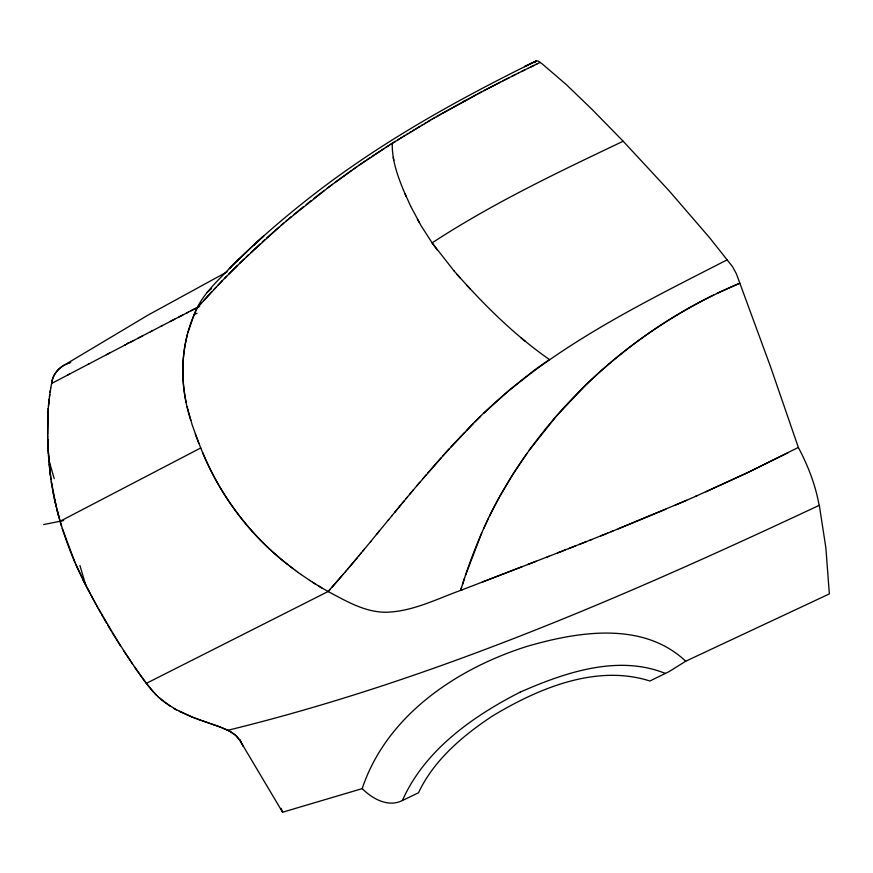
<?xml version="1.0" encoding="UTF-8"?>
<svg xmlns="http://www.w3.org/2000/svg" width="873" height="873" viewBox="0 0 873 873"><rect width="100%" height="100%" fill="white"/><g stroke="black" fill="none" stroke-linecap="round" stroke-linejoin="round"><path stroke-width="1.31" d="M395.262 141.404L392.272 143.281C391.813 159.65 397.422 175.408 403.533 190.347M47.731 418.091L48.277 408.291L47.677 437.569M47.633 421.364L47.666 420.164M47.742 417.763L47.622 435.103M48.266 408.531L49.172 399.059M48.452 406.174L48.681 403.642M48.67 403.839L49.761 394.541M49.445 396.92L50.798 387.863M50.067 392.381L50.416 390.133M50.798 387.907L51.736 382.876M51.769 382.68C53.002 372.847 60.946 365.361 70.156 362.579M410.648 206.214L421.212 225.921L432.124 242.89C492.59 203.3 558.043 172.21 623.18 141.24L592.265 109.627L566.239 84.55L542.46 64.1L538.183 61.045L536.011 61.066C456.852 100.002 379.122 143.15 309.555 197.745C281.455 219.756 254.447 243.229 229.337 268.611C216.209 282.306 201.467 295.511 194.537 313.669C179.773 347.148 179.576 385.811 190.761 420.371M187.509 334.119C181.649 356.315 181.366 379.853 186.145 402.278M187.957 332.471L194.122 314.684L197.003 313.265M522.25 566.632L460.638 590.421L460.922 589.493M460.628 590.421L461.566 587.409M461.086 588.969C470.798 557.52 483.075 526.779 498.909 497.894M462.515 584.386L464.469 578.363M465.451 575.46L481.689 532.999M239.704 740.097L282.579 812.217L362.197 788.625C386.51 715.424 456.994 668.282 527.849 646.129C578.919 631.397 643.139 621.118 685.731 661.221L829.35 593.902L825.869 547.808L819.31 505.292M362.197 788.625C372.324 798.762 388.169 807.711 402.398 800.519C424.638 750.223 472.599 716.395 520.122 692.158M194.308 314.236L194.897 312.872M195.105 312.425L197.407 307.482L201.477 302.953M483.544 528.809L488.378 518.398M534.876 62.67L536.011 61.066L524.586 66.621L536.393 60.881M489.382 516.325C541.129 411.86 632.521 328.15 739.846 283.201L736.343 273.707L732.512 266.658L709.629 237.762L669.285 190.991L623.191 141.251M500.022 495.864L513.073 473.93L526.997 453.316M529.278 450.162L556.057 416.497L585.467 385.331M388.681 519.664L370.414 541.871M376.481 534.516L379.515 530.817M388.223 520.253L391.748 515.932M391.737 515.976L401.002 504.714M394.825 512.2L397.913 508.457M370.796 541.456L358.334 556.428M398.808 507.409L404.112 500.96M362.862 550.994L364.368 549.182M402.355 503.121L407.233 497.217M359.84 554.617L361.346 552.816M405.934 498.821L413.518 489.709M409.513 494.522L419.858 482.212M358.672 556.068L352.299 563.62M356.937 558.142L349.287 567.177M351.764 564.296L347.781 568.956M416.748 485.912L446.31 452.039L473.45 423.427M346.265 570.724L348.305 568.367M344.759 572.492L346.581 570.396M423.056 478.469L426.264 474.726M343.133 574.434L344.857 572.415M343.253 574.248L332.46 586.689M341.747 576.005L331.882 587.343M427.879 472.86L440.952 457.976M332.668 586.394L329.634 589.81M330.441 588.959L328.117 591.501L146.424 683.319L134.453 666.83M186.953 312.85L197.407 307.482L221.917 281.084L243.971 259.117M329.579 589.93L328.139 591.534M442.611 456.132L449.289 448.755M203.518 300.694L211.79 291.735M450.981 446.921L464.676 432.375M213.874 289.509L215.969 287.293M218.075 285.089L222.309 280.68M466.422 430.575C538.576 353.576 634.802 307.198 727.318 259.75M224.448 278.487L226.587 276.305M228.737 274.122L237.445 265.447M238.951 259.074L229.337 268.611L231.17 266.789M475.228 421.648L480.597 416.366M206.879 292.586L211.572 288.657M239.649 263.297L278.814 227.307M586.034 384.775C623.693 348.469 666.972 317.936 713.928 294.867M237.249 260.721L255.145 243.731M483.598 413.453L508.446 390.853L534.843 369.814M246.317 256.858L248.565 254.72M250.824 252.592L259.958 244.102M262.271 241.985L264.595 239.879M266.712 237.98L291.025 216.93M281.226 225.223L283.66 223.139M286.224 220.956L332.351 184.356M293.503 214.856L303.564 206.639M306.117 204.588L311.257 200.506M313.854 198.466L324.363 190.369M327.026 188.35L359.392 164.986L392.272 143.281M335.09 182.337L351.59 170.431M535.52 369.312L549.401 359.545C513.706 334.61 482.704 303.608 454.08 270.957M352.987 169.449L357.199 166.503M358.607 165.532L365.689 160.676M367.118 159.704L369.977 157.784M371.407 156.824L374.288 154.903M685.731 661.221L669.122 671.577L649.916 681.005C596.084 663.829 538.084 688.481 492.11 716.242C462.603 735.841 433.859 760.099 418.505 792.749L402.398 800.519M375.728 153.954L380.071 151.105M381.523 150.156L384.436 148.279M385.899 147.341L388.823 145.464M390.286 144.536L431.873 119.328M397.641 139.92L399.114 139.003M400.587 138.087L402.071 137.17M403.544 136.253L405.028 135.348M67.985 362.895L147.974 315.131L227.122 271.852M406.512 134.442L407.986 133.536M409.47 132.631L410.965 131.725M412.449 130.83L413.933 129.935M415.417 129.04L416.912 128.145M418.407 127.251L419.891 126.367M421.386 125.472L422.881 124.588M424.376 123.704L425.871 122.831M430.367 120.201L427.377 121.947M463.563 101.454L465.429 100.362M431.578 119.492L440.767 114.21M433.379 118.455L434.874 117.582M436.38 116.72L481.896 91.709M442.404 113.283L475.796 94.95M126.836 343.635L128.658 342.631M61.536 526.026L60.117 521.257L200.714 447.969C218.937 493.594 248.936 534.472 287.828 564.58M477.804 93.88L500.273 82.193M69.873 373.895L51.605 383.487C52.62 373.808 59.975 365.983 69.011 362.993M67.439 375.172L89.199 363.757M484.024 90.606L509.472 77.522M88.129 364.325L109.572 353.085M106.375 354.765L125.876 344.573M124.61 345.228L133.722 340.47M129.946 342.445L142.823 335.723M138.087 338.189L151.924 330.987M150.309 331.838L162.52 325.487M161.025 326.262L174.731 319.158M170.126 321.548L188.306 312.152M178.801 317.052L182.872 314.957M716.777 293.492L739.846 283.201L770.488 366.595L798.348 447.434L747.779 472.566L695.454 496.431M191.023 310.755L199.164 306.576M197.407 307.482L199.677 306.314M502.706 80.949L515.616 74.445M788.177 452.672L747.233 472.795L705.864 491.815M512.069 76.213L518.693 72.906M518.322 73.092L524.837 69.873M521.454 71.542L527.914 68.356M527.707 68.465L537.146 63.86M530.839 66.926L533.97 65.41M537.102 63.882L540.234 62.376M520.199 692.125C564.482 672.647 617.986 654.215 665.477 673.487M696.949 495.799L674.545 505.5M686.658 500.305L611.165 531.733M665.881 509.199L618.291 528.852M600.515 536L612.999 530.991M607.695 533.119L589.853 540.245M586.427 541.587L568.454 548.691M579.159 544.479L591.752 539.481M557.738 552.882L575.765 545.789M546.989 557.072L565.093 549.979M461.981 589.897C437.089 598.791 412.525 611.755 385.539 612.246C364.619 612.115 346.068 601.039 328.139 591.523M527.619 564.558L549.062 556.232M536.24 561.252L482.278 582.073M69.84 362.688L70.691 362.393M221.338 727.46L227.875 730.275C433.324 680.023 628.211 594.939 819.114 505.38C815.557 485.05 807.994 465.625 798.348 447.434M43.65 524.553L63.62 520.559M209.662 723.335L192.704 717.3L179.227 711.375M210.917 723.772L203.169 721.131M210.491 723.608L211.331 723.892M211.626 724.012L213.721 724.721M212.325 724.252L219.963 726.947M213.863 724.765L219.276 726.685M201.969 720.716L202.962 721.065M200.976 720.367L196.992 718.937M195.999 718.566L194.002 717.813M219.669 726.838L220.476 727.144M220.651 727.198L230.057 731.41L236.485 736.059M193.009 717.431L173.847 708.472M227.875 730.275L230.341 731.574M176.477 709.935L163.131 701.248M328.117 591.501L318.601 586.012M230.701 731.781L234.717 734.499M321.875 587.955L312.545 582.258M315.753 584.244L309.609 580.349M170.049 706.17L157.5 696.294M309.762 580.414L301.021 574.456M298.173 572.415L301.098 574.554M295.358 570.353L298.359 572.59M295.663 570.604L289.847 566.162M293.012 568.618C253.203 538.947 221.666 498.559 202.689 452.651M520.755 337.545L525.24 341.267M162.072 700.397C146.271 686.571 135.719 667.943 123.704 650.974M235.383 735.044L240.151 740.817M236.605 736.168L237.216 736.801M156.322 695.137L154.608 693.348M466.968 285.416L470.361 289.072M237.358 736.954L239.573 739.878M153.779 692.442L146.424 683.319M457.19 274.548L460.377 278.149M454.091 270.968L432.124 242.89L437.1 249.787M132.587 664.124L112.17 632.641M120.343 645.78L96.576 605.425M111.242 631.114L107.619 625.003M106.735 623.486L101.541 614.406M240.642 741.657L241.024 742.312L240.097 739.758M240.959 742.192L241.515 743.174M243.305 746.317L242.77 745.378M241.701 743.48L243.021 745.815M417.414 219.276L419.28 222.582M100.701 612.901L98.202 608.394M97.492 607.117L91.01 595.102M96.074 604.509L91.676 596.335M89.613 592.483L91.163 595.397M88.773 590.879L90.235 593.695M87.857 589.166L89.472 592.232M87.42 588.315L88.282 589.962M88.708 590.792L87.005 587.529M86.383 586.34L87.191 587.9M86.547 586.656L75.591 563.882M86.438 586.46L85.51 584.659M84.43 582.553L84.79 583.251M83.895 581.505L84.255 582.204M83.197 580.119L83.546 580.807M410.648 206.214L403.533 190.358M404.854 193.479L406.218 196.632M75.013 562.55L62.278 528.416M200.823 448.209L195.323 434.099M198.902 443.495L192.158 424.856L187.073 406.523M281.15 808.398L282.579 812.217M53.242 493.027C59.528 525.055 70.713 556.046 85.696 585.019L79.923 565.508M54.213 478.622L48.812 459.864M56.941 509.592L60.117 521.257M59.015 517.383L54.257 498.068M56.014 505.783L50.874 479.081M52.751 490.451L53.482 494.26M52.893 491.172L51.856 485.355M393.254 157.336L393.778 160.217M51.442 482.856L52.074 486.643M51.234 481.492L51.54 483.424M50.95 479.572L48.255 450.719M48.681 457.91L50.874 479.146M49.903 471.595L50.361 475.327M49.15 464.196L49.499 467.884M48.506 455.313L48.724 458.543M48.353 452.738L48.593 456.579M48.441 453.96L47.873 443.037M48.277 451.363L48.08 447.5M48.124 448.144L47.72 438.606M47.95 445.088L47.775 440.505M47.753 439.872L47.84 442.567M47.753 440.068L47.655 436.107M263.602 236.081L253.716 245.073L263.602 236.081"/></g></svg>
